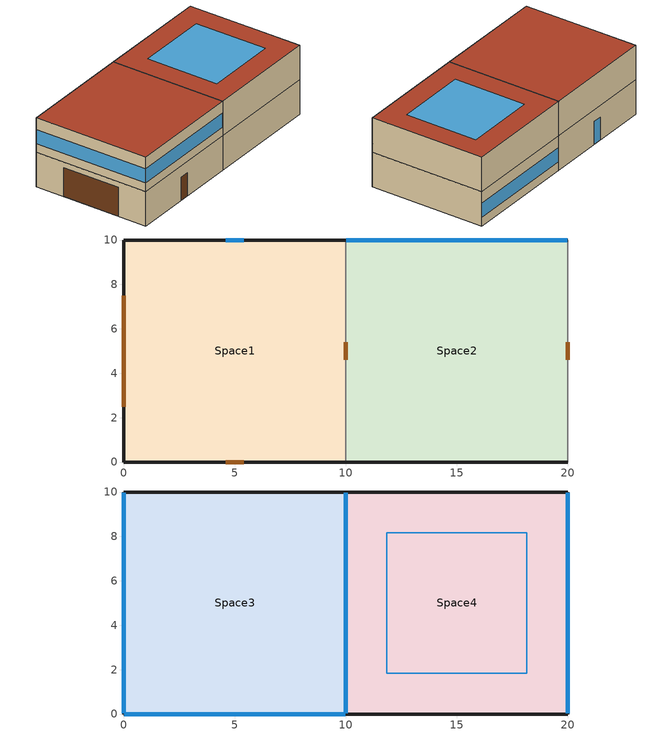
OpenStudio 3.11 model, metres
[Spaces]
Space1
 floor outside (Opaque Construction): 10,10 10,0 0,0 0,10 z0
 wall outside (Opaque Construction): 10,10 0,10 0,0 10,0 z0:3
 wall to Space2 (Opaque Construction): 10,0 10,10 z0:3
 window (Simple Glazing): 5.4,10 4.6,10 z0:2
 door (Opaque Construction): 4.6,0 5.4,0 z0:2; 0,7.5 0,2.5 z0:2.5
 door inside (Opaque Construction): 10,4.6 10,5.4 z0:2
Space2
 floor ground (Opaque Construction): 20,10 20,0 10,0 10,10 z0
 wall outside (Opaque Construction): 20,10 10,10 z0:3
 wall adiabatic (Opaque Construction): 20,0 20,10 z0:3
 wall ground (Opaque Construction): 10,0 20,0 z0:3
 window (Simple Glazing): 19.97,10 10.03,10 z0.76:1.97
 door inside: 20,5.4 20,4.6 z0:2
Space3
 floor to Space1 (Opaque Construction): 10,10 10,0 0,0 0,10 z3
 wall outside (Opaque Construction): 10,10 0,10 0,0 10,0 z3:6
 wall to Space4 (Opaque Construction): 10,0 10,10 z3:6
 window (Simple Glazing): 0.03,0 9.97,0 / 0,9.97 0,0.03 z3.76:4.97
 window inside (Simple Glazing): 10,0.03 10,9.97 z3.76:4.97
 roof outside (Opaque Construction): 0,10 0,0 10,0 10,10 z6
Space4
 floor to Space2 (Opaque Construction): 20,10 20,0 10,0 10,10 z3
 wall outside (Opaque Construction): 10,0 20,0 20,10 10,10 z3:6
 window inside: 20,9.97 20,0.03 z3.76:4.97
 roof outside (Opaque Construction): 10,10 10,0 20,0 20,10 z6
 skylight (Simple Glazing): 11.84,8.16 11.84,1.84 18.16,1.84 18.16,8.16 z6
[Construction]
Opaque Construction: M15 200mm heavyweight concrete, R13-IP
Simple Glazing: Simple Glazing Mat
[Material]
M15 200mm heavyweight concrete: Roughness=MediumRough; Thickness {m}=0.2032; Conductivity {W/m-K}=1.95; Density {kg/m3}=2240; Specific Heat {J/kg-K}=900
[Material:NoMass]
R13-IP: Roughness=Smooth; Thermal Resistance {m2-K/W}=2.28943
[WindowMaterial:SimpleGlazingSystem]
Simple Glazing Mat: U-Factor {W/m2-K}=0.1; Solar Heat Gain Coefficient=0.65
[Space]
Name | Thermal Zone
Space1 | Zone1
Space2 | Zone2
Space3 | Zone3
Space4 | Zone4
[ThermalZone] Use Ideal Air Loads=No
Zone1; Zone2; Zone3; Zone4
[Sizing:Zone] Zone Cooling Design Supply Air Temperature Input Method=SupplyAirTemperature; Zone Cooling Design Supply Air Temperature {C}=14; Zone Cooling Design Supply Air Temperature Difference {deltaC}=11.11; Zone Heating Design Supply Air Temperature Input Method=SupplyAirTemperature; Zone Heating Design Supply Air Temperature {C}=40; Zone Heating Design Supply Air Temperature Difference {deltaC}=11.11; Zone Cooling Design Supply Air Humidity Ratio {kg-H2O/kg-air}=0.0085; Zone Heating Design Supply Air Humidity Ratio {kg-H2O/kg-air}=0.008; Cooling Design Air Flow Method=DesignDay; Heating Design Air Flow Method=DesignDay; Account for Dedicated Outdoor Air System=No; Dedicated Outdoor Air System Control Strategy=NeutralSupplyAir; Dedicated Outdoor Air Low Setpoint Temperature for Design {C}=autosize; Dedicated Outdoor Air High Setpoint Temperature for Design {C}=autosize; Zone Load Sizing Method=Sensible Load Only No Latent Load; Zone Latent Cooling Design Supply Air Humidity Ratio Input Method=HumidityRatioDifference; Zone Cooling Design Supply Air Humidity Ratio Difference {kgWater/kgDryAir}=0.005; Zone Latent Heating Design Supply Air Humidity Ratio Input Method=HumidityRatioDifference; Zone Humidification Design Supply Air Humidity Ratio Difference {kgWater/kgDryAir}=0.005; Sizing Option=Coincident; Heating Coil Sizing Method=None; Maximum Heating Capacity To Cooling Load Sizing Ratio {W/W}=1
Zone1; Zone2; Zone3; Zone4
